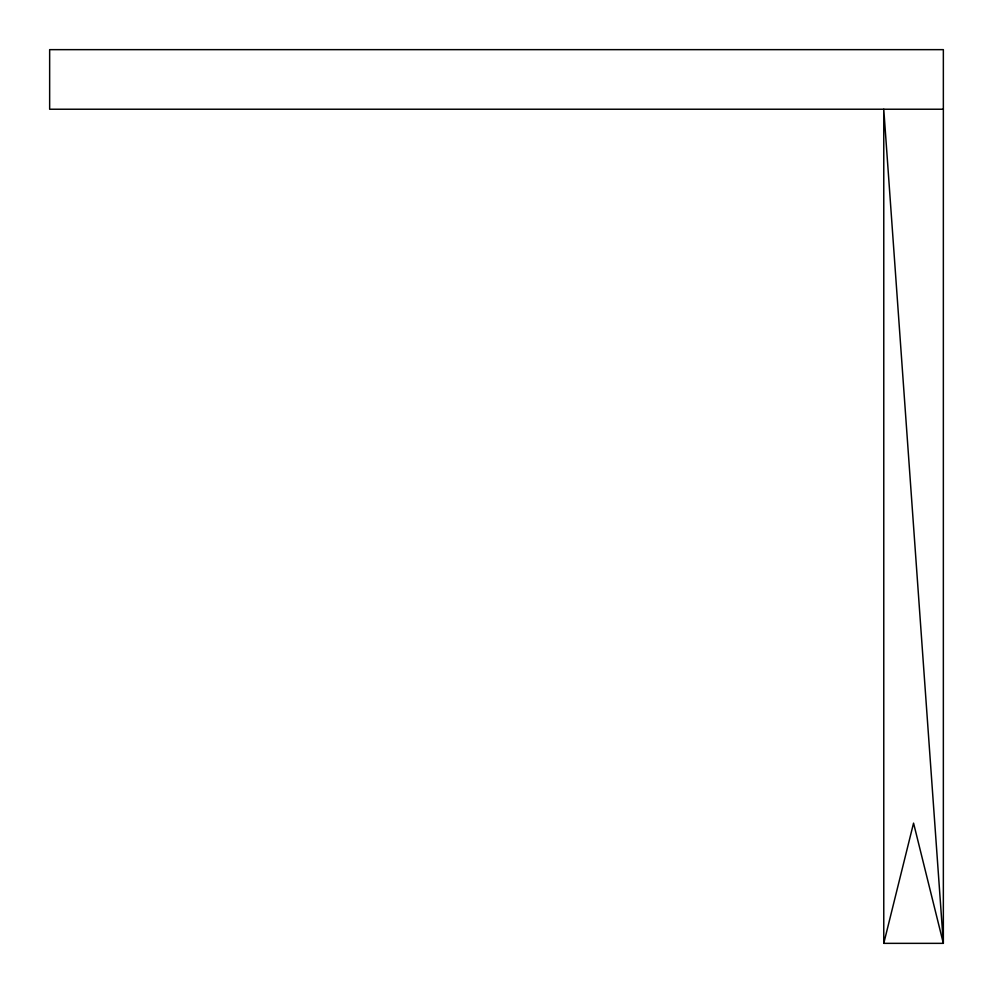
<?xml version="1.0" encoding="UTF-8"?>
<svg xmlns="http://www.w3.org/2000/svg" width="993" height="993" viewBox="0 0 993 993"><rect width="100%" height="100%" fill="white"/><g stroke="black" fill="none" stroke-linecap="round" stroke-linejoin="round"><path stroke-width="1.49" d="M883.77 943.35L913.56 823.123L943.35 943.35L883.77 943.35L883.77 109.23L943.35 943.35L943.35 49.65L49.65 49.65L49.65 109.23L943.35 109.23"/></g></svg>
